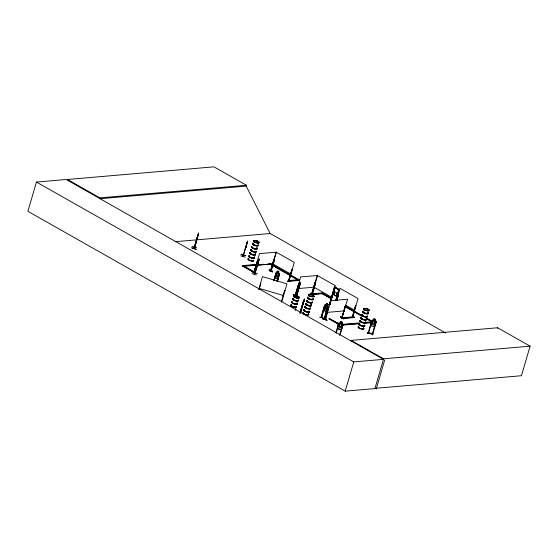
<?xml version="1.0" encoding="UTF-8"?>
<svg xmlns="http://www.w3.org/2000/svg" width="558" height="558" viewBox="0 0 558 558"><rect width="100%" height="100%" fill="white"/><g stroke="black" fill="none" stroke-linecap="round" stroke-linejoin="round"><path stroke-width="0.84" d="M277.661 279.3L278.386 278.03L277.661 279.3L275.024 277.821L275.094 276.175M327.1 310.394L326.304 311.636L323.703 310.157L323.738 308.511M300.302 283.785C300.678 282.125 297.616 292.671 299.137 287.6M302.255 307.13L302.715 304.382M303.022 304.187L303.036 303.726M303.371 301.494L300.19 312.354M303.824 301.041L300.399 312.843M303.95 301.32C303.496 303.489 304.263 299.137 303.845 300.518L300.113 313.101M304.159 300.218L304.347 299.046L303.964 300.985M258.759 260.67L259.17 258.884L258.27 261.486M255.173 272.827L254.218 274.208L257.67 262.504M258.745 260.321L255.09 273.134L258.633 260.879L257.608 263.962M191.743 248.017L196.346 249.342L191.812 247.731M192.022 246.42L196.632 247.724M198.467 233.614L198.55 233.146L193.975 248.589L194.226 247.166M193.975 248.575L194.289 247.006M194.31 248.191L194.135 248.631L194.449 247.054M196.5 240.038L196.339 241.196L196.744 239.891M197.162 238.266L197.239 237.827M197.644 235.469L194.414 247.34M197.944 235.581L198.223 234.534M198.313 234.304L198.55 233.146M194.568 247.32L194.337 248.456L194.519 247.306M195.167 245.527L195.251 245.088M195.949 242.842L196.207 241.544L196.081 242.172M196.318 241.565L196.562 240.407L196.472 240.875M294.303 295.454L298.816 296.821M303.95 301.02L300.56 312.885M257.482 264.171L257.273 265.113L257.977 263.355M297.714 290.048L298.642 289.135L297.665 290.034L297.972 288.695M303.043 303.482L302.687 305.338L303.015 304.431M252.837 272.185L257.398 273.622M197.902 235.818L198.097 235.064M258.912 259.707L258.786 260M258.926 259.679L259.079 259.275M195.907 243.072L196.088 242.36M256.617 266.836C259.791 259.365 255.627 270.511 256.973 265.517M256.666 266.857L256.959 265.538M197.867 236.055L197.992 235.371L196.737 239.912M197.281 237.589L196.821 239.417L197.12 238.503M195.3 244.857L194.826 246.678L195.119 245.764M247.124 242.869L247.229 242.5M194.561 247.354L195.007 245.764M247.145 242.625L247.257 242.242M246.064 246.434L245.799 247.354L246.336 245.555M241.112 254.42L245.715 255.752M245.708 247.689L245.276 249.126L246.078 246.469M36.451 182.054L353.758 361.912L383.458 359.352L66.151 179.495L36.451 182.054L27.9 211.301L345.207 391.158L374.906 388.598L383.618 358.801L530.1 346.176L521.458 375.722L374.976 388.354M246.183 186.107L246.427 185.256L99.945 197.881L99.701 198.732L246.183 186.107L270.177 233.516L445.528 332.91M194.156 248.617L198.599 233.16M196.618 240.421L194.679 247.152L196.039 242.646L195.809 243.295M243.602 254.741L243.246 255.264L243.553 254.894M246.894 243.483L242.883 256.506L243.358 254.971M243.225 256.115L243.072 256.554L247.633 241.112L245.227 249.112L245.569 248.003M242.472 265.622L254.246 272.325L253.639 272.374L242.367 265.985L242.472 265.622L256.038 264.45M240.679 255.801L245.283 257.154M242.974 265.936L243.086 265.566L254.434 271.976L253.639 272.374M243.637 266.305L243.741 265.943M252.202 271.383L255.655 273.12M254.016 271.927L253.841 272.367L254.281 272.402M253.89 272.353L257.58 260.642L254.064 272.45M254.016 272.437L259.498 253.625L276.287 252.174L270.728 271.007L276.231 252.174L294.261 262.399L288.8 281.225L288.472 281.058M257.58 260.642L254.092 272.318M254.246 274.208L257.74 262.393M254.462 274.257L258.961 260.07M256.554 275.045L252 273.58M258.738 289.379L262.462 276.629L286.993 283.862L281.616 302.241M259.149 289.497L260.809 283.813L260.398 283.694M269.905 263.69L269.793 264.053L297.351 279.67M269.061 269.988L272.457 271.906L269.235 269.96M269.179 271.028L272.29 270.763M270.867 270.972L271.028 270.567L270.504 270.49L270.351 270.944L274.208 259.282M274.564 259.449L271.028 271.167L274.564 259.449L273.804 259.247L270.574 271.028M273.664 280.744L275.973 273.211M273.769 280.73L276.224 272.311L276.761 272.025L277.479 272.43L276.81 272.667L276.022 275.352L276.245 276.817L277.277 277.403L278.17 276.566L278.958 273.88L278.54 273.085L279.551 274.201L277.326 281.776M274.208 280.081L276.273 273.385L274.32 280.067M277.479 272.43L277.87 270.993L279.014 271.62L278.505 273.085M277.472 272.499L277.905 270.993M277.159 280.772L278.979 274.913L277.019 281.602M277.214 281.783L279.474 274.201M281.434 301.313L284.51 290.802L284.929 290.92L284.51 290.802M287.286 281.365L290.474 281.079M268.789 263.781L270.511 263.634L299.472 280.046L299.367 280.416L288.87 281.316L288.319 280.583L298.816 279.677M288.458 281.058L291.987 269.326L288.528 281.002M288.87 281.316L292.294 269.5L291.876 269.333M290.488 280.834L290.606 281.183M296.138 296.054L293.389 294.54L295.384 295.852M293.417 294.519L293.173 294.777L295.349 295.886M294.282 295.503L298.816 296.835M334.891 287.189L329.757 304.731L335.407 285.717L317.369 275.499L311.845 294.303L317.425 275.499L300.636 276.942L295.426 295.747L298.725 283.959L294.987 295.67L295.461 295.231M295.252 295.649L298.725 283.959M295.74 295.712L298.781 285.584M295.893 295.768L299.409 284.245M295.998 295.663L299.088 284.859M296.472 296.424L300.497 282.174L299.353 284.266M299.988 283.422L300.281 283.359M296.319 296.375L299.904 284.155L298.753 287.189L299.123 286.84M296.528 296.431L300.323 283.75M299.953 313.052L303.371 301.355M300.399 312.71L304.396 299.06M313.645 295.161L310.381 293.285M311.601 294.206L312.264 294.575L315.709 282.767L312.11 294.457C313.178 293.536 310.764 293.968 311.845 294.303M311.671 294.338L314.949 282.564L315.709 282.767M311.643 294.331L314.949 282.564M310.325 294.422L312.034 294.31L312.068 293.85M331.829 298.391L322.203 292.936L322.099 293.299L331.222 298.446M322.252 293.362L322.14 293.724L331.11 298.809M319.56 317.293L322.691 317.042M324.958 305.721L321.436 317.446L324.958 305.721L324.54 305.561L321.122 317.279L324.463 319.155L328.153 306.537L327.992 305.826L325.447 304.361L324.868 304.647L321.227 317.244L324.582 319.134L328.23 306.537L328.027 305.826M321.192 317.23L321.485 316.986M326.165 304.766L326.549 303.329L327.692 303.957L326.849 308.902L325.956 309.739L324.923 309.153L324.707 307.688L326.583 303.329M322.949 319.281L326.284 319.106L323.005 319.281M323.598 318.241C323.731 319.901 331.459 322.112 323.577 318.248M324.1 318.96L327.546 307.263L327.964 307.423L327.546 307.263M327.658 307.249L324.303 318.967M328.432 304.682L330.085 304.333M324.589 318.73L324.212 318.52L324.142 318.981M329.304 304.612L334.381 287.049L334.751 287.014L325.37 319.483M325.516 319.378L328.62 307.709L329.025 307.751M336.062 300.225L339.264 289.574L334.64 287.028L329.548 304.619M333.754 294.722L334.695 291.785L333.754 294.722L336.09 295.991L336.948 293.069L334.605 291.799M338.106 324.065L329.087 318.96L329.199 318.59L338.825 323.647M336.007 295.998L336.948 293.069M329.087 318.96L329.806 318.541M335.714 300.469L338.846 289.428M335.874 300.434L339.062 289.56M335.972 300.448L339.152 289.581M336.516 300.267L340.01 288.333L358.041 298.551L352.579 317.376L352.6 316.916M336.627 300.26L338.036 295.426L336.934 300.434M336.823 300.441L338.343 295.601M340.192 334.709L343.135 324.575L342.807 323.919L339.299 322.866L338.615 323.215L337.485 327.079L337.583 328.662L341.119 329.743L342.005 328.439M343.84 318.911L340.457 316.791L343.874 318.723M335.951 332.505L338.622 323.194M336.118 333.468L338.825 324.233L338.392 324.156L338.825 324.233M330.817 300.664L347.606 299.221L341.824 318.067L345.13 306.286L345.528 306.328L345.13 306.286M340.31 323.221C339.564 320.634 343.728 321.903 341.712 323.654L342.326 324.344L341.545 327.03L340.457 327.958L339.048 327.525L338.636 326.144L339.417 323.459L340.275 323.145M345.249 306.356L341.852 318.06M345.416 306.258L341.831 318.2L342.486 318.569L352.984 317.669L353.088 317.3L352.433 316.93L341.935 317.837L342.598 318.206L353.088 317.3M342.152 318.039L342.27 317.614M342.486 318.569L342.598 318.206M339.536 335.421L342.486 325.349L342.898 325.474L342.466 325.391M343.079 324.582L341.091 329.68L337.639 328.613M355.655 305.484L352.238 317.209L352.698 317.363L355.767 305.477L352.328 317.293L352.984 317.669M351.142 317.272L354.386 317.314M354.288 317.021L351.073 317.516M350.975 340.938L351.135 340.394L497.617 327.762L530.1 346.176M345.207 391.158L353.758 361.912M368.392 332.212L367.875 333.377M371.858 320.369L368.154 333L368.357 332.519M368.726 332.707L368.517 333.119L372.012 321.373L371.6 321.248M375.388 319.302L374.899 320.794L375.513 321.485L374.732 324.17L373.644 325.091L372.235 324.665L371.823 323.284L372.611 320.599L373.497 320.348L373.888 318.848L375.381 319.322M376.064 322.657L375.653 322.531L372.228 334.242L372.332 333.747L372.8 333.949M372.416 335.016L373.065 333.67M372.277 334.256L372.716 334.326L376.322 321.715L374.969 320.745M384.72 359.987L376.238 388.989L375.095 388.34M497.457 328.313L497.617 327.762M246.922 243.302L246.727 243.965L247.068 243.009M246.852 243.748L247.061 243.037M194.289 248.443L194.735 247.145M246.734 243.441L247.633 241.112L247.431 241.586M246.134 246.204L246.266 245.778M243.518 255.02L242.932 256.366M257.154 241.607L257.705 241.795M257.873 241.816L257.503 241.837M294.561 297.219L294.471 297.058A2.999 0.907 16.3 0 1 295.517 295.754A2.999 0.907 16.3 0 1 299.179 297.832A2.999 0.907 16.3 0 1 294.394 297.051L294.819 297.281M297.581 296.982L297.658 296.912M298.077 296.982L297.686 297.03M297.909 296.877L297.519 296.689M298.139 296.849L297.867 297.023M309.258 295.796L309.299 295.733A2.999 0.907 16.3 0 1 310.346 294.429A2.999 0.907 16.3 0 1 314.008 296.5A2.999 0.907 16.3 0 1 309.223 295.719L309.516 295.942M312.166 295.482L313.045 295.74L312.341 295.37M312.647 295.356L312.885 295.67L312.64 295.342M364.751 310.025L364.709 309.969M367.722 309.69L367.882 309.544M196.081 241.921L196.207 241.544M299.318 286.659L298.418 288.34L300.051 282.529M367.61 333.524L368.182 332.177L367.834 333.621M368.454 332.038L367.82 333.551M373.455 320.299L372.486 320.006C370.645 320.892 370.651 323.933 370.77 325.802L374.313 326.862L375.192 325.572L376.266 321.722L375.959 321.094L372.493 320.062M368.573 333.119L368.127 332.931M368.761 332.659L372.291 333.865M323.507 318.451L326.925 320.404M329.283 304.549L329.855 304.487M329.848 304.668L329.506 304.487M255.02 272.778L254.357 273.769M254.441 274.25L255.208 273.029M326.291 311.573L327.037 310.374M299.402 284.287L300.33 283.373M311.608 293.829L322.203 292.936M339.02 289.637L334.654 287.161M254.406 241.802L254.274 241.893A2.999 0.907 16.3 0 0 258.996 242.632A2.999 0.907 16.3 0 0 255.334 240.568A2.999 0.907 16.3 0 0 254.211 241.858A2.999 0.907 16.3 0 0 258.989 242.639A2.999 0.907 16.3 0 0 255.334 240.561A2.999 0.907 16.3 0 0 254.211 241.851L254.727 241.977M254.629 241.949L254.49 241.9M257.329 241.635L257.922 241.698L257.398 241.614M257.998 241.893L257.273 241.537M294.436 297.093L294.903 297.274L294.478 297.093M297.351 296.765L297.749 296.661M309.418 295.677L309.732 295.956L309.327 295.803M312.961 295.552L312.431 295.614M364.541 309.823L364.667 309.781M367.478 309.53L367.91 309.829M276.259 272.346L276.768 272.081M311.915 293.808L312.368 294.212L322.859 293.306L322.754 293.668L312.264 294.575M325.76 319.016L325.412 319.05M329.492 304.556L330.057 304.71M270.504 270.49L270.825 270.56M294.457 297.079L294.673 297.093M367.75 309.592C368.991 309.823 366.969 309.313 367.673 309.397M257.698 260.705L257.301 260.663M272.457 271.906L269.109 269.953M288.974 280.751L288.549 280.583L288.925 280.8M290.46 281.03L287.377 281.134M298.844 284.029L298.439 283.987M328.474 304.633L330.057 304.529M343.958 318.932L340.422 316.972M351.261 317.614L354.386 317.328M175.059 241.719L270.525 233.488M242.367 265.985L257.559 264.75M261.876 264.38L263.606 264.227M244.495 266.236L270.407 263.997M256.073 265.322L272.862 263.871M276.733 272.025L279.321 273.525L279.551 274.201M279.174 275.101L278.867 274.927M288.214 280.946L299.472 280.046M297.219 288.639L314.008 287.196M339.264 289.574L338.866 289.588M327.658 303.957L326.549 303.329M329.248 304.598L329.938 304.549L329.597 304.354M323.703 310.157L326.339 311.636M327.4 312.368L344.188 310.918M321.262 316.853L321.701 317.007M324.177 318.632L321.548 317.146M342.152 324.407L359.45 322.915M365.504 322.391L371.558 321.868M343.777 324.623L348.101 324.247M349.831 324.1L355.021 323.654M356.75 323.507L359.345 323.284M365.392 322.761L367.122 322.608M369.717 322.385L372.312 322.161M342.807 324.777L359.24 323.361M365.295 322.838L371.349 322.322M342.703 325.147L359.136 323.731M365.19 323.208L371.244 322.684M368.238 332.547L368.671 332.624M270.79 270.49L271.314 270.735L271.014 271.153M325.419 319.364L325.586 318.946M257.873 241.705L257.468 241.544M297.574 296.73L298.056 296.898M334.416 287.063L339.09 289.679M243.058 255.927L242.849 256.478M288.653 280.576L288.758 281.218M368.203 333.014L372.653 334.305M241.168 254.225L245.764 255.592M259.038 288.333L283.569 295.559M373.916 318.925L375.325 319.336M340.729 321.785L342.131 322.21M274.09 259.219L274.459 259.456M315.228 282.536L315.598 282.78M288.458 281.03L288.911 281.211M252.035 271.446L255.606 273.357M293.173 294.77L295.21 295.928M246.427 185.256L213.951 166.842L67.469 179.474L99.945 197.881M334.521 287.391L339.02 289.944M333.837 294.715L336.09 295.991M272.806 263.878L290.844 274.097M313.952 287.196L331.982 297.421M345.604 305.142L354.623 310.248M345.283 306.014L361.73 315.34M366.962 318.304L372.193 321.269M269.751 263.627L299.367 280.416M345.179 306.384L361.87 315.814M366.355 318.36L372.088 321.638M345.318 306.858L361.758 316.177M366.243 318.723L372.228 322.112M275.861 273.218L276.273 273.385M288.319 280.583L288.981 280.953M329.199 318.59L338.964 324.128M329.701 318.904L338.72 324.017M351.135 340.394L383.618 358.801M370.735 324.212L370.819 325.767M257.071 248.498A2.992 0.907 16.3 0 1 254.043 248.91A2.992 0.907 16.3 0 1 251.77 246.936M256.847 248.01A3.034 0.914 16.3 0 1 254.476 248.84A3.034 0.914 16.3 0 1 251.791 246.734M256.408 251.47A2.992 0.907 16.3 0 1 253.255 251.602A2.992 0.907 16.3 0 1 250.723 249.789M250.981 249.628A2.992 0.907 16.3 0 1 251.421 249.545M256.45 251.288A2.978 0.9 16.3 0 1 252.579 251.177A2.978 0.9 16.3 0 1 251.484 249.37M256.443 251.372A2.999 0.907 16.3 0 1 252.551 251.26A2.999 0.907 16.3 0 1 251.442 249.447M256.262 251.226A2.978 0.9 16.3 0 1 252.879 251.519A2.978 0.9 16.3 0 1 251.421 249.586M258.11 245.088A3.034 0.914 16.3 0 1 255.418 245.611A3.034 0.914 16.3 0 1 252.467 243.672M252.732 243.504A3.034 0.914 16.3 0 1 253.179 243.421M256.917 247.654A2.992 0.907 16.3 0 1 254.581 248.47A2.992 0.907 16.3 0 1 251.93 246.392M258.012 245.269A2.985 0.9 16.3 0 1 255.362 245.785A2.985 0.9 16.3 0 1 252.46 243.874M256.896 247.843A3.034 0.914 16.3 0 1 254.525 248.673A3.034 0.914 16.3 0 1 251.839 246.566M258.159 244.92A3.034 0.914 16.3 0 1 254.713 245.22A3.034 0.914 16.3 0 1 253.227 243.253M258.173 244.732A2.992 0.907 16.3 0 1 255.145 245.143A2.992 0.907 16.3 0 1 252.872 243.169M254.064 257.391A2.985 0.9 16.3 0 1 251.728 258.208A2.985 0.9 16.3 0 1 249.084 256.136M254.162 257.21A3.034 0.914 16.3 0 1 251.784 258.04A3.034 0.914 16.3 0 1 249.098 255.934M253.583 260.412A2.985 0.9 16.3 0 1 250.193 260.705A2.985 0.9 16.3 0 1 248.729 258.766M248.784 258.577A2.985 0.9 16.3 0 0 250.242 260.509A2.985 0.9 16.3 0 0 253.639 260.216A2.978 0.9 16.3 0 1 250.249 260.502A2.978 0.9 16.3 0 1 248.791 258.57M256.185 251.505A2.978 0.9 16.3 0 1 253.165 251.909A2.978 0.9 16.3 0 1 250.905 249.949M255.418 254.288A3.034 0.914 16.3 0 1 252.349 254.706A3.034 0.914 16.3 0 1 250.047 252.704M254.225 256.854A2.985 0.9 16.3 0 1 251.888 257.67A2.985 0.9 16.3 0 1 249.245 255.599M255.32 254.469A2.985 0.9 16.3 0 1 251.923 254.762A2.985 0.9 16.3 0 1 250.465 252.83M254.211 257.043A3.034 0.914 16.3 0 1 251.832 257.873A3.034 0.914 16.3 0 1 249.147 255.766M255.152 253.813A3.034 0.914 16.3 0 1 252.781 254.643A3.034 0.914 16.3 0 1 250.096 252.537M255.166 253.625A2.985 0.9 16.3 0 1 252.83 254.441A2.985 0.9 16.3 0 1 250.186 252.369M367.366 316.707A2.985 0.9 16.3 0 1 363.851 316.728A2.985 0.9 16.3 0 1 361.954 314.872M367.394 316.763A3.034 0.914 16.3 0 1 363.53 316.421A3.034 0.914 16.3 0 1 361.968 314.67M366.146 318.827A2.985 0.9 16.3 0 1 363.809 319.643A2.985 0.9 16.3 0 1 361.165 317.572M366.194 318.653A2.985 0.9 16.3 0 1 363.858 319.469A2.985 0.9 16.3 0 1 361.214 317.397M366.446 319.155A2.985 0.9 16.3 0 1 363.425 319.567A2.985 0.9 16.3 0 1 361.159 317.593M367.973 312.717A3.034 0.914 16.3 0 1 365.595 313.547A3.034 0.914 16.3 0 1 362.909 311.441M367.401 315.891A2.985 0.9 16.3 0 1 364.004 316.184A2.985 0.9 16.3 0 1 362.547 314.252M367.875 312.899A2.985 0.9 16.3 0 1 365.539 313.722A2.985 0.9 16.3 0 1 362.895 311.65M367.394 316.086A3.034 0.914 16.3 0 1 364.702 316.609A3.034 0.914 16.3 0 1 361.751 314.663M368.015 312.55A3.034 0.914 16.3 0 1 365.643 313.38A3.034 0.914 16.3 0 1 362.958 311.273M368.036 312.361A2.985 0.9 16.3 0 1 367.331 313.422A2.985 0.9 16.3 0 1 363.46 312.278A2.985 0.9 16.3 0 1 363.488 311.022M364.555 325.635A2.985 0.9 16.3 0 1 361.528 326.046A2.985 0.9 16.3 0 1 359.261 324.072M364.653 325.454A3.034 0.914 16.3 0 1 361.2 325.753A3.034 0.914 16.3 0 1 359.722 323.786M358.473 326.772A2.985 0.9 16.3 0 0 361.117 328.843A2.985 0.9 16.3 0 0 363.446 328.041A2.985 0.9 16.3 0 1 361.117 328.843A2.985 0.9 16.3 0 1 358.473 326.786M363.502 327.853A2.985 0.9 16.3 0 1 361.172 328.669A2.985 0.9 16.3 0 1 358.529 326.597M366.369 319.434A2.985 0.9 16.3 0 1 362.972 319.727A2.985 0.9 16.3 0 1 361.514 317.788M365.595 322.224A3.034 0.914 16.3 0 1 362.526 322.643A3.034 0.914 16.3 0 1 360.224 320.641M364.709 325.091A2.985 0.9 16.3 0 1 361.689 325.502A2.985 0.9 16.3 0 1 359.422 323.535M365.183 322.099A2.985 0.9 16.3 0 1 362.853 322.922A2.985 0.9 16.3 0 1 360.21 320.85M364.702 325.286A3.034 0.914 16.3 0 1 361.249 325.586A3.034 0.914 16.3 0 1 359.77 323.619M365.643 322.064A3.034 0.914 16.3 0 1 362.198 322.357A3.034 0.914 16.3 0 1 360.712 320.39M365.657 321.868A2.985 0.9 16.3 0 1 362.261 322.161A2.985 0.9 16.3 0 1 360.803 320.222M297.254 303.691A2.985 0.9 16.3 0 1 294.226 304.096A2.985 0.9 16.3 0 1 291.96 302.129M297.037 303.196A3.034 0.914 16.3 0 1 294.659 304.026A3.034 0.914 16.3 0 1 291.974 301.927M296.591 306.663A2.985 0.9 16.3 0 1 292.706 306.551A2.985 0.9 16.3 0 1 291.611 304.745M296.514 306.209A2.985 0.9 16.3 0 1 293.124 306.502A2.985 0.9 16.3 0 1 291.66 304.563M298.293 300.281A3.034 0.914 16.3 0 1 294.847 300.581A3.034 0.914 16.3 0 1 293.362 298.614M297.1 302.841A2.985 0.9 16.3 0 1 294.764 303.664A2.985 0.9 16.3 0 1 292.12 301.592M298.195 300.462A2.985 0.9 16.3 0 1 295.552 300.971A2.985 0.9 16.3 0 1 292.643 299.06M297.086 303.036A3.034 0.914 16.3 0 1 294.708 303.866A3.034 0.914 16.3 0 1 292.022 301.759M298.342 300.113A3.034 0.914 16.3 0 1 294.896 300.413A3.034 0.914 16.3 0 1 293.41 298.446M298.356 299.918A2.985 0.9 16.3 0 1 295.328 300.33A2.985 0.9 16.3 0 1 293.062 298.363M296.375 306.691A2.985 0.9 16.3 0 1 293.355 307.102A2.985 0.9 16.3 0 1 291.088 305.128M296.438 306.523A2.999 0.907 16.3 0 1 293.027 306.816A2.999 0.907 16.3 0 1 291.562 304.877M295.335 309.006A3.034 0.914 16.3 0 1 295.44 309.983M295.349 308.818A2.985 0.9 16.3 0 1 295.022 309.864M295.607 309.481A3.034 0.914 16.3 0 1 295.656 309.99A2.985 0.9 16.3 0 0 295.51 309.662M312.201 302.645A2.985 0.9 16.3 0 1 308.323 302.534A2.985 0.9 16.3 0 1 307.221 300.727M312.173 302.192A3.034 0.914 16.3 0 1 308.727 302.485A3.034 0.914 16.3 0 1 307.242 300.518M310.973 304.773A2.985 0.9 16.3 0 1 308.637 305.596A2.985 0.9 16.3 0 1 305.993 303.524M311.029 304.584A2.985 0.9 16.3 0 1 308.693 305.4A2.985 0.9 16.3 0 1 306.049 303.329M311.015 304.654A2.999 0.907 16.3 0 1 308.672 305.477A2.999 0.907 16.3 0 1 306.021 303.399M313.122 298.962A3.034 0.914 16.3 0 1 310.046 299.381A3.034 0.914 16.3 0 1 307.744 297.379M312.236 301.829A2.985 0.9 16.3 0 1 308.839 302.122A2.985 0.9 16.3 0 1 307.381 300.183M312.71 298.837A2.985 0.9 16.3 0 1 310.374 299.653A2.985 0.9 16.3 0 1 307.73 297.581M312.222 302.024A3.034 0.914 16.3 0 1 308.776 302.317A3.034 0.914 16.3 0 1 307.291 300.35M313.171 298.795A3.034 0.914 16.3 0 1 310.095 299.214A3.034 0.914 16.3 0 1 307.793 297.212M313.303 298.872A2.985 0.9 16.3 0 1 309.425 298.76A2.985 0.9 16.3 0 1 308.323 296.961M309.39 311.573A2.985 0.9 16.3 0 1 306.74 312.082A2.985 0.9 16.3 0 1 303.838 310.171M304.096 310.011A2.985 0.9 16.3 0 1 304.535 309.927M309.488 311.392A3.034 0.914 16.3 0 1 306.035 311.685A3.034 0.914 16.3 0 1 304.556 309.718M308.281 313.973A2.985 0.9 16.3 0 1 305.944 314.796A2.985 0.9 16.3 0 1 303.301 312.724M308.337 313.784A2.985 0.9 16.3 0 1 306 314.6A2.985 0.9 16.3 0 1 303.357 312.529A2.999 0.907 16.3 0 0 305.979 314.684A2.999 0.907 16.3 0 0 308.323 313.861M311.204 305.372A2.985 0.9 16.3 0 1 308.176 305.777A2.985 0.9 16.3 0 1 305.91 303.81M310.946 304.891A2.999 0.907 16.3 0 1 308.602 305.714A2.999 0.907 16.3 0 1 305.951 303.636M310.429 308.162A3.034 0.914 16.3 0 1 306.984 308.462A3.034 0.914 16.3 0 1 305.498 306.495M309.544 311.029A2.985 0.9 16.3 0 1 306.523 311.441A2.985 0.9 16.3 0 1 304.256 309.467M310.332 308.344A2.985 0.9 16.3 0 1 307.305 308.755A2.985 0.9 16.3 0 1 305.038 306.781M309.537 311.224A3.034 0.914 16.3 0 1 306.084 311.517A3.034 0.914 16.3 0 1 304.605 309.55M310.478 307.995A3.034 0.914 16.3 0 1 307.033 308.295A3.034 0.914 16.3 0 1 305.547 306.328M310.492 307.8A2.985 0.9 16.3 0 1 307.095 308.093A2.985 0.9 16.3 0 1 305.638 306.161M196.932 238.482L196.535 240.093L196.988 238.496M277.368 272.981L276.58 275.666L277.612 276.252L278.4 273.566L277.368 272.981M278.044 271.404L277.898 271.886L278.568 272.262L278.707 271.781L278.044 271.404M326.046 305.317L325.258 308.002L326.297 308.588L327.079 305.903L326.046 305.317M326.723 303.74L326.583 304.222L327.246 304.598L327.386 304.117L326.723 303.74M340.171 323.689L339.39 326.374L340.792 326.807L341.58 324.114L340.171 323.689M340.917 322.085L340.778 322.566L341.677 322.838L341.817 322.364L340.917 322.085M373.358 320.829L372.577 323.514L373.979 323.94L374.767 321.255L373.358 320.829M374.104 319.225L373.965 319.706L374.864 319.978L375.004 319.504L374.104 319.225M312.508 294.08L310.143 294.303L312.48 294.101M254.253 241.74A2.978 0.9 16.3 0 0 259.01 242.521A2.978 0.9 16.3 0 0 255.369 240.456A2.978 0.9 16.3 0 0 254.253 241.74M254.176 242.019A2.978 0.9 16.3 0 0 258.926 242.8A2.978 0.9 16.3 0 0 255.285 240.735A2.978 0.9 16.3 0 0 254.176 242.019M364.43 309.676A2.985 0.9 16.3 0 0 369.194 310.45A2.985 0.9 16.3 0 0 365.546 308.386A2.985 0.9 16.3 0 0 364.43 309.676M364.346 309.955A2.985 0.9 16.3 0 0 369.11 310.729A2.985 0.9 16.3 0 0 365.462 308.665A2.985 0.9 16.3 0 0 364.346 309.955M364.388 309.795A2.999 0.907 16.3 0 0 369.166 310.576A2.999 0.907 16.3 0 0 365.511 308.504A2.999 0.907 16.3 0 0 364.388 309.795M294.436 296.926A2.985 0.9 16.3 0 0 299.2 297.707A2.985 0.9 16.3 0 0 295.552 295.642A2.985 0.9 16.3 0 0 294.436 296.926M294.359 297.205A2.985 0.9 16.3 0 0 299.116 297.986A2.985 0.9 16.3 0 0 295.475 295.921A2.985 0.9 16.3 0 0 294.359 297.205M309.265 295.607A2.985 0.9 16.3 0 0 314.028 296.389A2.985 0.9 16.3 0 0 310.381 294.324A2.985 0.9 16.3 0 0 309.265 295.607M309.181 295.886A2.985 0.9 16.3 0 0 313.945 296.668A2.985 0.9 16.3 0 0 310.297 294.603A2.985 0.9 16.3 0 0 309.181 295.886"/></g></svg>
